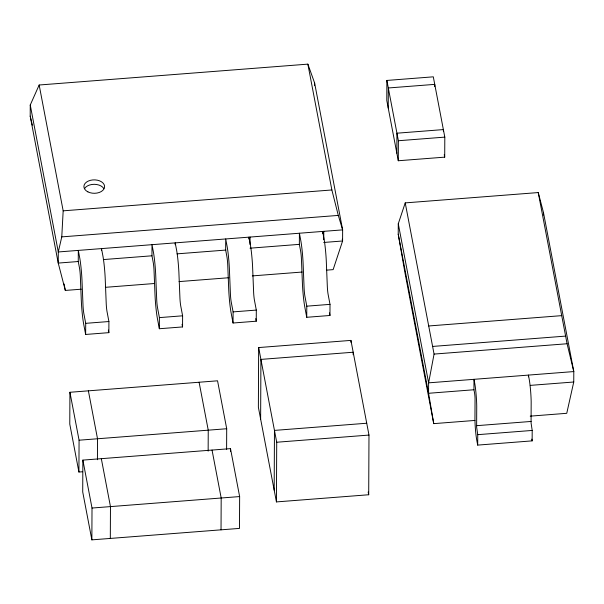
<?xml version="1.0" encoding="UTF-8"?>
<svg xmlns="http://www.w3.org/2000/svg" width="604" height="604" viewBox="0 0 604 604"><rect width="100%" height="100%" fill="white"/><g stroke="black" fill="none" stroke-linecap="round" stroke-linejoin="round"><path stroke-width="0.91" d="M81.298 289.195L65.323 290.433L58.233 263.08L30.2 116.119L30.253 104.998L39.162 85.005L307.866 64.137L314.601 82.914L342.642 229.875L342.589 240.996L333.136 269.633L326.553 270.147M226.606 449.338L226.704 428.742L217.553 380.807L69.928 392.275L69.777 424.099L78.92 472.034L82.612 471.747M85.647 334.457L83.82 324.884A22.333 2.144 85.6 0 1 81.283 300.029L80.347 276.549A7.769 0.747 85.6 0 0 79.464 267.866L78.256 261.524L78.309 250.403L79.803 258.301A22.408 2.144 85.6 0 1 81.963 279.592L83.035 305.934A7.701 0.74 85.6 0 0 83.775 313.212L85.7 323.336L85.647 334.457L108.856 332.653L108.909 321.532L106.991 311.407A7.701 0.74 85.6 0 1 106.244 304.129L105.179 277.787A22.408 2.144 85.6 0 0 103.012 256.504L101.517 248.606L101.51 250.456M78.92 472.034L79.071 440.203L69.928 392.275M82.869 460.105L82.718 491.935L91.861 539.863L239.486 528.402L239.637 496.571L230.494 448.636L82.869 460.105L92.012 508.039L91.861 539.863M97.425 459.727L97.523 438.776L88.38 390.841M110.313 538.428L110.464 506.605L101.321 458.67M159.343 328.735L157.523 319.161A22.333 2.144 85.6 0 1 154.986 294.299L154.05 270.826A7.769 0.747 85.6 0 0 153.167 262.144L151.959 255.802L152.004 244.68L153.499 252.578A22.408 2.144 85.6 0 1 155.666 273.869L156.73 300.211A7.701 0.74 85.6 0 0 157.478 307.489L159.396 317.613L159.343 328.735L182.559 326.93L182.612 315.809L180.687 305.684A7.701 0.74 85.6 0 1 179.947 298.406L178.875 272.064A22.408 2.144 85.6 0 0 176.715 250.781L175.22 242.876L175.213 244.733M208.146 451.128L208.244 430.176L199.101 382.241M221.034 529.836L221.185 498.006L212.042 450.071M230.486 451.445L230.494 448.636M233.046 323.012L233.099 311.891L231.173 301.766A7.701 0.74 85.6 0 1 230.434 294.48L229.361 268.146A22.408 2.144 85.6 0 0 227.202 246.855L225.707 238.958L225.654 250.079L226.862 256.421A7.769 0.747 85.6 0 1 227.746 265.103L228.682 288.576A22.333 2.144 85.6 0 0 231.219 313.438L233.046 323.012L256.255 321.207L256.307 310.086L254.39 299.962A7.701 0.74 85.6 0 1 253.642 292.683L252.578 266.341A22.408 2.144 85.6 0 0 250.411 245.05L248.916 237.153L248.908 239.01M250.048 244.477L250.079 237.062M258.655 347.564L258.376 407.247L276.436 501.916L368.704 494.751L368.984 435.069L350.932 340.399L258.655 347.564L276.715 442.234L276.436 501.916M260.634 419.078L260.913 359.403L353.189 352.23L353.174 354.722M274.178 490.078L274.458 430.403L366.726 423.238M306.741 317.289L306.794 306.168L304.877 296.043A7.701 0.74 85.6 0 1 304.129 288.757L303.065 262.423A22.408 2.144 85.6 0 0 300.898 241.132L299.41 233.235L299.358 244.356L300.566 250.698A7.769 0.747 85.6 0 1 301.449 259.38L302.385 282.853A22.333 2.144 85.6 0 0 304.922 307.715L306.741 317.289L329.958 315.484L330.011 304.363L328.085 294.239A7.701 0.74 85.6 0 1 327.345 286.96L326.273 260.618A22.408 2.144 85.6 0 0 324.114 239.327L322.619 231.43L322.612 233.287M314.593 85.692L314.601 82.914M323.744 239.682L323.782 231.34M350.916 342.264L350.932 340.399M386.877 80.438L386.786 100.453L398.285 160.747L444.71 157.146L444.808 137.123L433.302 76.829L386.877 80.438L398.383 140.732L398.285 160.747M388.221 107.995L388.319 87.973L434.744 84.371L434.729 86.591M396.851 153.212L396.941 133.197L443.366 129.588L443.359 131.076M474.955 420.437L433.74 423.638L404.899 272.449L398.225 234.193L398.278 223.759L405.224 202.891L538.24 192.563L543.449 212.487L573.8 371.573L573.747 382.007L566.748 413.31L530.221 416.141M477.696 445.103L476.866 440.739A16.142 1.548 85.6 0 1 474.963 416.518L475.046 399.123A4.568 0.438 85.6 0 0 474.502 392.706L473.944 389.754L473.989 379.327L474.842 383.91A18.316 1.752 85.6 0 1 476.73 406.062L476.631 427.209L477.749 434.669L477.696 445.103L532.139 440.875L532.192 430.441L531.075 422.981L531.173 401.834A18.316 1.752 85.6 0 0 529.285 379.682L528.432 375.092L528.424 376.836M543.441 215.092L543.449 212.487M78.256 261.524L58.233 263.08L58.286 251.959L61.774 236.881L63.171 210.834L39.162 85.005M405.224 202.891L434.065 354.08L428.621 382.845L428.576 393.279L433.74 423.638M398.383 140.732L444.808 137.123M63.171 210.834L331.868 189.966L338.3 215.409L342.642 229.875L58.286 251.959L30.253 104.998M61.774 236.881L338.3 215.409M103.337 259.577L151.959 255.802M177.048 253.854L225.873 250.064M250.026 248.184L299.576 244.341M323.729 242.461L342.589 240.996L342.249 239.207M105.73 287.293L154.594 283.502M179.026 281.6L228.825 277.734M252.321 275.907L302.121 272.042M85.7 323.336L108.909 321.532M159.396 317.613L182.612 315.809M233.099 311.891L256.307 310.086M306.794 306.168L330.011 304.363M428.704 325.971L561.72 315.643M432.607 346.439L565.623 336.103M434.065 354.08L567.081 343.752L573.8 371.573L428.621 382.845L398.278 223.759M473.944 389.754L428.576 393.279L398.225 234.193M530.236 385.382L573.747 382.007M79.071 440.203L226.704 428.742M476.654 425.677L531.09 421.449M276.715 442.234L368.984 435.069M477.749 434.669L532.192 430.441M92.012 508.039L239.637 496.571M30.2 116.119L32.374 125.187M538.24 192.563L567.081 343.752M531.807 439.131L532.139 440.875M444.234 154.632L444.71 157.146M307.866 64.137L331.868 189.966M368.183 492.018L368.704 494.751M329.459 312.872L329.958 315.484M255.756 318.595L256.255 321.207M182.061 324.325L182.559 326.93M108.358 330.048L108.856 332.653M64.084 283.948L65.323 290.433M84.696 188.38A10.351 6.72 0.3 0 1 94.307 184.311A10.351 6.72 0.3 0 1 103.82 188.531M87.89 191.861A10.351 6.72 0.3 0 0 104.5 187.534A10.351 6.72 0.3 0 0 90.366 180.339A10.351 6.72 0.3 0 0 87.89 191.861"/></g></svg>
